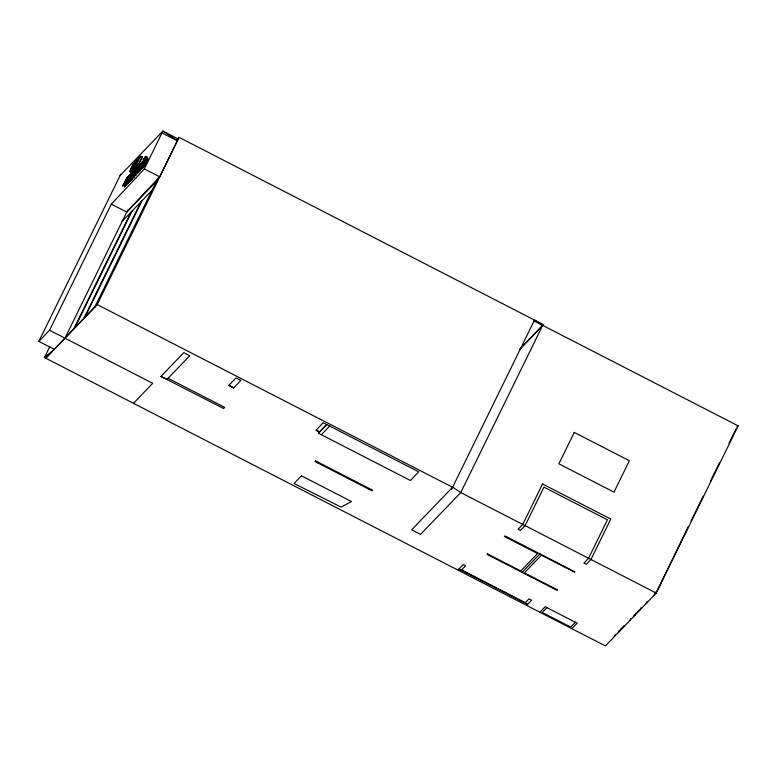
<?xml version="1.0" encoding="UTF-8"?>
<svg xmlns="http://www.w3.org/2000/svg" width="777" height="777" viewBox="0 0 777 777"><rect width="100%" height="100%" fill="white"/><g stroke="black" fill="none" stroke-linecap="round" stroke-linejoin="round"><path stroke-width="1.17" d="M141.433 169.114L143.114 166.832M136.995 173.747L138.539 171.931C133.265 171.668 143.23 160.111 138.17 166.802C141.249 162.519 132.343 177.098 136.363 171.348C135.285 173.893 137.432 168.92 138.539 171.931M139.899 161.14L138.228 165.19M126.127 184.79L125.991 185.46L128.088 182.1M139.102 171.261L138.947 171.989L140.404 169.677M125.223 185.295L125.097 185.81L125.864 184.8L124.087 183.877L123.339 184.673L127.253 177.399L122.62 186.198L124.087 183.877M134.139 166.259L137.257 159.45L135.625 161.956C138.695 157.673 129.788 172.251 133.819 166.501C132.77 169.172 134.761 163.869 135.985 167.084L134.372 169.211L135.091 167.444M138.432 172.018L138.665 171.474M145.62 156.362L144.59 158.605L145.62 156.362L147.397 157.275L146.591 159.285M126.709 183.819L127.418 183.09M142.152 167.764L142.861 167.026M136.004 174.174L135.616 175.447L136.461 174.398L134.683 173.485L133.809 174.456L138.471 165.734L134.683 173.485M135.285 167.366L135.101 167.89L135.946 166.657M131.041 179.536L130.653 180.565L132.187 178.215L131.439 179.74L129.662 178.827L130.41 177.302L128.875 179.652L132.576 171.814L129.613 178.302L133.935 170.406L129.662 178.827M125.068 185.179L124.398 187.111L125.864 184.8M126.34 184.266L126.622 183.605M141.783 168.201L142.074 167.55M136.111 166.618L135.985 167.084M144.891 163.306L145.25 162.529M137.432 160.227L134.363 166.472L139.054 157.624L137.675 159.761M139.025 158.576C132.809 175.689 138.471 153.205 142.424 156.886L138.685 164.471M137.84 172.212L138.423 171.027M140.132 160.606L142.424 156.886M134.236 171.445L134.887 170.008L130.565 177.884L132.343 178.797L133.673 176.389M144.823 160.441L145.474 158.994L144.027 161.315M640.005 609.926L641.064 607.75M654.098 595.279L655.681 592.016M655.739 593.579L688.412 526.456M691.054 521.037L703.175 496.144M710.547 480.982L719.512 462.645M637.606 612.422L638.665 610.256M656.235 593.055L460.771 492.569L452.68 487.179L411.684 529.797L420.561 534.372L460.771 492.569L542.676 325.369L534.508 320.066L533.789 320.804L738.15 425.854L656.235 593.055L605.4 645.91L44.454 357.546L54.244 349.31L38.85 341.404L120.765 174.203M38.85 341.404L49.553 330.274L111.344 204.137L144.376 168.891L162.888 131.09L178.224 138.976L159.703 176.777L126.748 212.053L111.344 204.137M129.545 171.455L131.624 172.047L129.545 171.455L133.508 163.345M133.702 168.823L132.333 171.309L130.555 170.396L133.848 163.559L132.508 165.705M130.555 170.396L134.858 162.51L131.575 169.337L133.654 169.94L131.575 169.337M131.876 169.027L135.596 161.169L133.071 164.559M125.709 182.935L127.787 183.537L125.709 182.935L129.681 174.835M129.866 180.303L128.506 182.789L126.729 181.876L130.012 175.039L128.671 177.185M131.323 172.368L132.809 169.328M126.729 181.876L131.031 173.99L127.739 180.818L129.516 181.731L130.779 179.458M132.333 171.309L133.265 169.425M127.739 180.818L131.76 172.649L129.235 176.039M133.353 170.25L135.101 166.987M139.268 158.1L140.647 155.973M127.486 183.848L128.477 181.818M130.565 177.884L135.616 168.648L131.624 176.787L133.702 177.389L131.624 176.787M137.597 165.21L136.14 167.385L137.024 165.938M129.516 181.731L130.449 179.846M132.508 175.864L136.771 167.453L132.508 175.864L134.285 176.777L135.577 174.446M519.347 349.631L543.385 324.631L179.099 137.364L97.193 304.565L46.717 357.148L44.454 357.546L49.777 346.678M131.439 179.74L132.731 177.399M132.343 178.797L133.829 175.757M133.401 177.7L134.44 175.563M134.285 176.777L135.276 174.757M138.005 170.027L141.793 162.276L137.131 170.998L138.005 170.027L139.782 170.94M138.335 169.804L142.609 161.393L138.335 169.804L140.414 170.406L138.636 169.493M143.745 158.77L143.026 160.237L144.046 158.459L145.823 159.372L144.046 158.459M145.289 163.277L142.939 167.783L141.161 166.87L145.124 158.77M147.203 159.372L146.455 160.897L147.989 158.557L143.988 166.696L142.21 165.783L146.212 157.644L144.677 159.984M140.113 170.726L141.103 168.696M142.939 167.783L145.416 162.723M143.988 166.696L147.251 159.907L145.804 162.228M64.957 338.189L127.807 209.897M73.737 328.992L131.051 212.121M74.806 327.952L132.061 211.072M83.741 318.57L141.006 201.69M84.742 317.618L142.006 200.738M94.687 307.284L158.061 177.923M451.592 489.306L534.508 320.066M614.374 636.577L615.442 634.401M618.327 632.468L619.395 630.293M620.007 630.72L621.076 628.544M629.768 620.57L630.837 618.395M633.478 616.715L634.547 614.539M635.023 615.112L636.091 612.927M646.163 603.535L647.222 601.359M728.991 443.288L735.838 429.312M621.357 629.312L622.426 627.146M622.969 627.641L624.028 625.475M143.978 165.161L144.454 164.209M137.956 171.649L138.277 171.057M137.995 172.329L138.491 171.513M177.778 138.879L179.099 137.364L177.447 139.083M519.541 349.611L542.676 325.369M319.6 431.973L326.719 424.543L318.395 433.197L410.392 480.487L418.716 471.833L323.222 422.746L316.084 430.157L319.6 431.973L316.084 430.157M120.066 175.612L162.888 131.09L177.506 140.627M147.397 157.275L145.28 156.721M141.161 166.87L143.23 167.473M142.21 165.783L144.289 166.375M126.748 212.053L156.478 181.148M122.212 221.309L151.952 190.394M46.717 357.148L97.193 304.565L452.593 487.266M133.469 403.302L152.7 383.304L49.553 330.274M160.917 376.437L183.751 352.7L189.743 355.779L166.909 379.516L160.917 376.437L167.055 379.37M228.894 385.334L236.023 377.923L240.889 380.419L233.556 388.034L228.894 385.334L233.751 387.83M321.357 434.712L329.681 426.058M317.521 462.791L318.094 462.189M368.453 488.976L369.026 488.393M461.625 569.91L465.549 565.831L463.179 564.607L458.537 569.434L461.625 569.91L525.339 602.661L527.253 604.749L531.623 600.203L528.991 598.853L525.339 602.661M522.086 572.396L539.918 553.846M539.908 612.237L545.192 606.74L577.175 623.183L571.891 628.68M546.969 607.653L542.327 612.48L570.755 627.097L575.398 622.27M736.897 427.156L738.15 425.854M714.238 473.407L715.491 472.095M44.454 357.546L50.476 353.234M137.908 165.608L135.858 164.743M166.909 379.516L223.611 408.498L224.679 407.381L168.094 378.292M161.985 132.945L177.311 140.822M140.045 157.197L141.822 158.11M144.376 168.891L159.703 176.777M134.266 166.404L136.043 167.317M133.838 166.968L135.616 167.881M136.383 171.814L138.16 172.727M130.866 170.076L132.644 170.998M132.809 175.553L134.586 176.466M130.866 177.574L132.644 178.487M129.963 178.506L131.74 179.429M128.04 180.507L129.817 181.42M127.03 181.565L128.807 182.478M123.465 185.149L125.243 186.062M458.925 569.026L527.641 604.351M128.691 175.903L124.213 184.547L128.691 175.903M144.143 159.848L139.666 168.483L144.143 159.848M128.079 177.049L124.786 183.343L128.079 177.049M143.522 160.985L140.229 167.288L143.522 160.985M133.372 166.793L135.188 163.656L133.372 166.793M135.917 171.639L137.743 168.502L135.917 171.639M137.917 164.831L137.199 166.297L137.917 164.831M542.54 483.984L522.727 524.426L518.094 529.244L520.464 530.468L525.097 525.64L543.958 487.16L607.429 519.784L588.577 558.274L583.935 563.092L586.305 564.316L590.947 559.489L610.761 519.046L542.54 483.984M574.281 432.41L558.896 463.811L613.985 492.132L629.37 460.732L574.281 432.41M301.447 475.815L294.075 483.479L341.084 507.099L351.486 501.534L301.447 475.815M315.579 460.897L314.996 461.499L371.775 490.685L372.62 490.238L315.579 460.897M487.606 553.933L487.13 554.428L557.099 590.394L557.575 589.898L524.407 572.853L541.414 555.167L574.582 572.222L574.941 571.853L504.972 535.887L504.38 536.499L537.548 553.554L520.784 570.988L487.606 553.933"/></g></svg>
